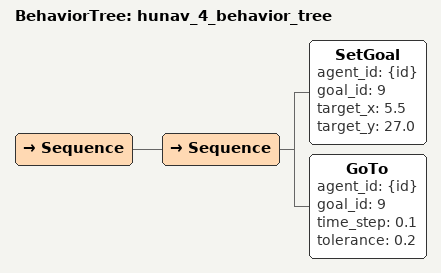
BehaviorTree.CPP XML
<?xml version="1.0" encoding="UTF-8"?>
<root main_tree_to_execute="hunav_4_behavior_tree" BTCPP_format="4">
  <include ros_pkg="arena_simulation_setup" path="configs/hunav/behavior_trees/BTRegularNav.xml"/>
  <BehaviorTree ID="hunav_4_behavior_tree">
    <Sequence>
      <Sequence>
        <SetGoal agent_id="{id}" goal_id="9" target_x="5.5" target_y="27.0"/>
        <GoTo agent_id="{id}" goal_id="9" time_step="0.1" tolerance="0.2" />
      </Sequence>
    </Sequence>
  </BehaviorTree>
</root>
